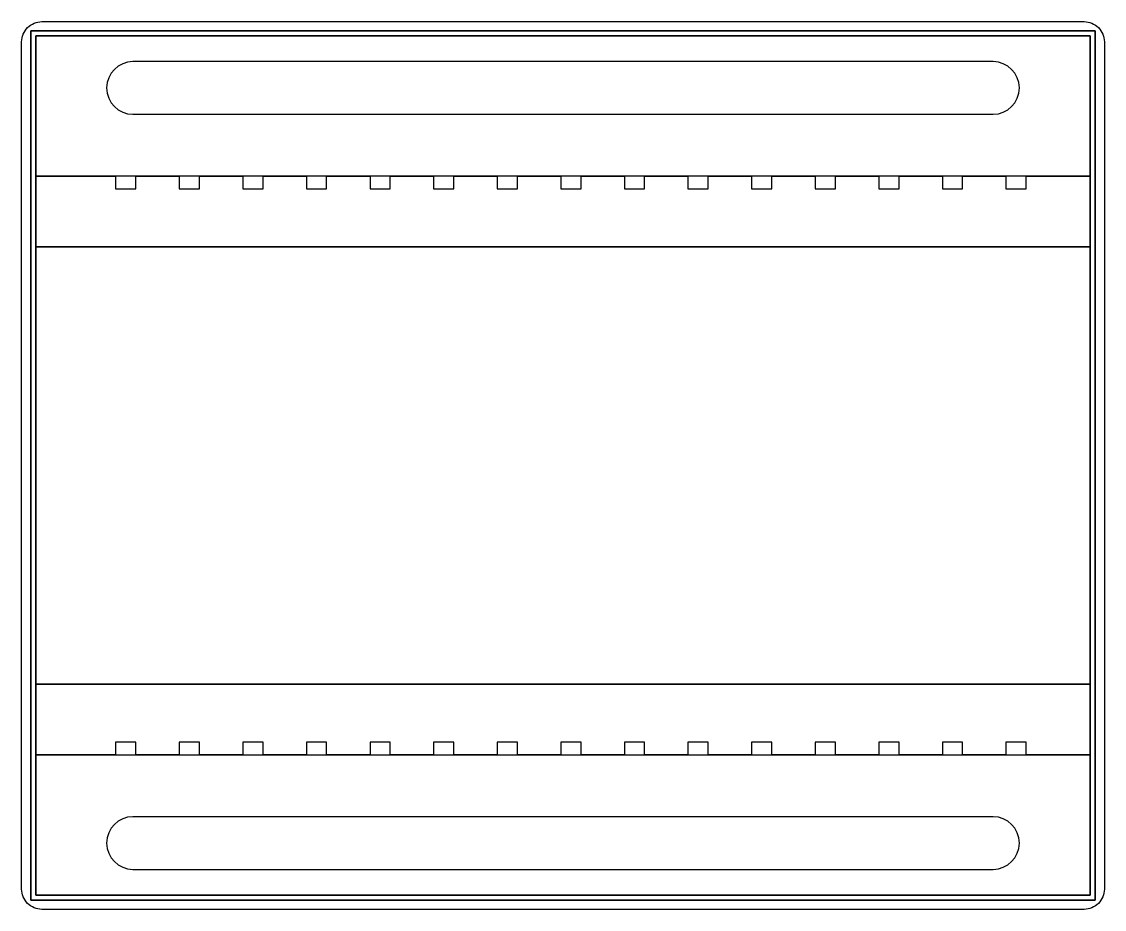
# Model space of a CAD drawing. Header units: millimetres. Extents: x 0 to 107, y -44 to 44.
import ezdxf

# ---------------------------------------------------------------- set-up
doc = ezdxf.new("R2010")
doc.units = ezdxf.units.MM
doc.layers.get('0').update_dxf_attribs({"linetype": 'CONTINUOUS'})

msp = doc.modelspace()

# ---------------------------------------------------------------- linework, layer by layer
for points in [[(107, 41.85), (107, -41.85, -0.414214), (105, -43.85), (2, -43.85, -0.414214), (0, -41.85), (0, 41.85, -0.414214), (2, 43.85), (105, 43.85, -0.414214)], [(11, 34.7), (96, 34.7, 1), (96, 39.9), (11, 39.9, 1)], [(96, -34.7), (11, -34.7, 1), (11, -39.9), (96, -39.9, 1)]]:
    msp.add_lwpolyline(points, format="xyb", close=True)
for points in [[(106.1, 42.95), (106.1, -42.95), (0.9, -42.95), (0.9, 42.95)], [(0.9, -42.95), (106.1, -42.95), (106.1, 42.95), (0.9, 42.95)], [(1.4, 42.45), (1.4, -42.45), (105.6, -42.45), (105.6, 42.45)], [(1.4, 28.6), (1.4, 42.45), (105.6, 42.45), (105.6, 28.6)], [(86.71, 27.34), (86.71, 28.6), (90.99, 28.6), (90.99, 27.34), (92.99, 27.34), (92.99, 28.6), (97.28, 28.6), (97.28, 27.34), (99.28, 27.34), (99.28, 28.6), (105.6, 28.6), (105.6, 21.6), (1.4, 21.6), (1.4, 28.6), (9.29, 28.6), (9.29, 27.34), (11.29, 27.34), (11.29, 28.6), (15.57, 28.6), (15.57, 27.34), (17.57, 27.34), (17.57, 28.6), (21.86, 28.6), (21.86, 27.34), (23.86, 27.34), (23.86, 28.6), (28.14, 28.6), (28.14, 27.34), (30.14, 27.34), (30.14, 28.6), (34.43, 28.6), (34.43, 27.34), (36.43, 27.34), (36.43, 28.6), (40.71, 28.6), (40.71, 27.34), (42.71, 27.34), (42.71, 28.6), (47, 28.6), (47, 27.34), (49, 27.34), (49, 28.6), (53.28, 28.6), (53.28, 27.34), (55.28, 27.34), (55.28, 28.6), (59.57, 28.6), (59.57, 27.34), (61.57, 27.34), (61.57, 28.6), (65.85, 28.6), (65.85, 27.34), (67.85, 27.34), (67.85, 28.6), (72.14, 28.6), (72.14, 27.34), (74.14, 27.34), (74.14, 28.6), (78.42, 28.6), (78.42, 27.34), (80.42, 27.34), (80.42, 28.6), (84.71, 28.6), (84.71, 27.34)], [(1.4, -21.6), (1.4, 21.6), (105.6, 21.6), (105.6, -21.6)], [(86.71, -28.6), (86.71, -27.34), (84.71, -27.34), (84.71, -28.6), (80.42, -28.6), (80.42, -27.34), (78.42, -27.34), (78.42, -28.6), (74.14, -28.6), (74.14, -27.34), (72.14, -27.34), (72.14, -28.6), (67.85, -28.6), (67.85, -27.34), (65.85, -27.34), (65.85, -28.6), (61.57, -28.6), (61.57, -27.34), (59.57, -27.34), (59.57, -28.6), (55.28, -28.6), (55.28, -27.34), (53.28, -27.34), (53.28, -28.6), (49, -28.6), (49, -27.34), (47, -27.34), (47, -28.6), (42.71, -28.6), (42.71, -27.34), (40.71, -27.34), (40.71, -28.6), (36.43, -28.6), (36.43, -27.34), (34.43, -27.34), (34.43, -28.6), (30.14, -28.6), (30.14, -27.34), (28.14, -27.34), (28.14, -28.6), (23.86, -28.6), (23.86, -27.34), (21.86, -27.34), (21.86, -28.6), (17.57, -28.6), (17.57, -27.34), (15.57, -27.34), (15.57, -28.6), (11.29, -28.6), (11.29, -27.34), (9.29, -27.34), (9.29, -28.6), (1.4, -28.6), (1.4, -21.6), (105.6, -21.6), (105.6, -28.6), (99.28, -28.6), (99.28, -27.34), (97.28, -27.34), (97.28, -28.6), (92.99, -28.6), (92.99, -27.34), (90.99, -27.34), (90.99, -28.6)], [(1.4, -42.45), (1.4, -28.6), (105.6, -28.6), (105.6, -42.45)]]:
    msp.add_lwpolyline(points, close=True)

doc.saveas('drawing.dxf')
